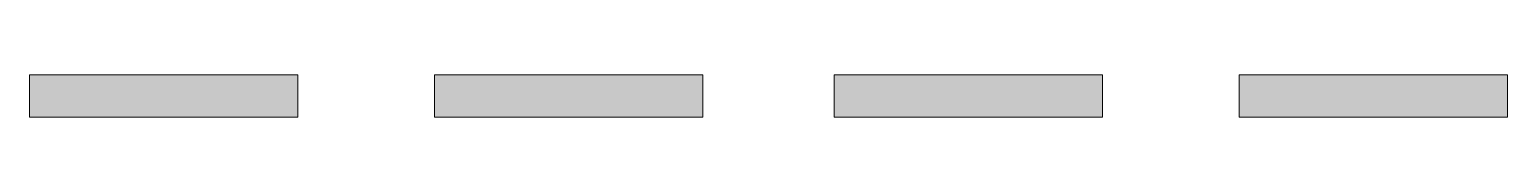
# Model space of a CAD drawing. Header units: metres. Extents: x 31 to 369, y 137 to 146.
import ezdxf

# ---------------------------------------------------------------- set-up
doc = ezdxf.new("R2010")
doc.units = ezdxf.units.M
doc.layers.add('FILL_WHITE_FFFFFF', color=7, linetype='Continuous', true_color=0xffffff)

msp = doc.modelspace()

# ---------------------------------------------------------------- hatches: boundary and pattern name
at = {"layer": 'FILL_WHITE_FFFFFF', "true_color": 0xffffff}
h = msp.add_hatch(color=7, dxfattribs=at)
h.dxf.hatch_style = 1
h.paths.add_polyline_path([(92.55, 136.65), (31.35, 136.65), (31.35, 146.25), (92.55, 146.25), (92.55, 136.65)])
h = msp.add_hatch(color=7, dxfattribs=at)
h.dxf.hatch_style = 1
h.paths.add_polyline_path([(184.95, 136.65), (123.75, 136.65), (123.75, 146.25), (184.95, 146.25), (184.95, 136.65)])
h = msp.add_hatch(color=7, dxfattribs=at)
h.dxf.hatch_style = 1
h.paths.add_polyline_path([(276.15, 136.65), (214.95, 136.65), (214.95, 146.25), (276.15, 146.25), (276.15, 136.65)])
h = msp.add_hatch(color=7, dxfattribs=at)
h.dxf.hatch_style = 1
h.paths.add_polyline_path([(368.55, 136.65), (307.35, 136.65), (307.35, 146.25), (368.55, 146.25), (368.55, 136.65)])

# ---------------------------------------------------------------- linework, layer by layer
at = {"layer": 'FILL_WHITE_FFFFFF', "lineweight": 0, "true_color": 0xffffff}
for points in [[(92.55, 136.65), (31.35, 136.65), (31.35, 146.25), (92.55, 146.25)], [(184.95, 136.65), (123.75, 136.65), (123.75, 146.25), (184.95, 146.25)], [(276.15, 136.65), (214.95, 136.65), (214.95, 146.25), (276.15, 146.25)], [(368.55, 136.65), (307.35, 136.65), (307.35, 146.25), (368.55, 146.25)]]:
    msp.add_lwpolyline(points, close=True, dxfattribs=at)

doc.saveas('drawing.dxf')
